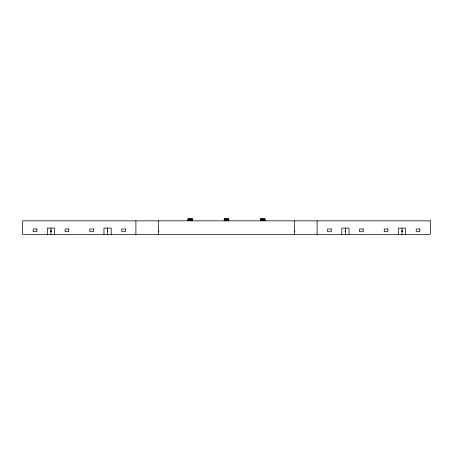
<?xml version="1.0" encoding="UTF-8"?>
<svg xmlns="http://www.w3.org/2000/svg" width="453" height="453" viewBox="0 0 453 453"><rect width="100%" height="100%" fill="white"/><g stroke="black" fill="none" stroke-linecap="round" stroke-linejoin="round"><path stroke-width="0.68" d="M187.995 219.139L192.525 219.139M224.235 219.139L228.765 219.139M260.475 219.139L265.005 219.139M187.995 219.705L192.525 219.705M224.235 219.705L228.765 219.705M260.475 219.705L265.005 219.705M187.995 220.271L192.525 220.271M224.235 220.271L228.765 220.271M260.475 220.271L265.005 220.271M158.55 230.917L158.55 231.596M294.45 230.917L294.45 231.596M158.55 231.03L158.55 231.483M294.45 231.03L294.45 231.483M405.661 234.428L405.661 228.086L398.414 228.086L398.414 234.428M402.038 228.086L402.038 234.428M349.036 234.428L349.036 228.086L341.789 228.086L341.789 234.428M345.413 228.086L345.413 234.428M317.1 220.838L317.1 234.428M294.45 220.838L294.45 234.428M265.005 220.838L265.005 218.573L260.475 218.573L260.475 220.838M228.765 220.838L228.765 218.573L224.235 218.573L224.235 220.838M192.525 220.838L192.525 218.573L187.995 218.573L187.995 220.838M158.55 220.838L158.55 234.428M135.9 220.838L135.9 234.428M111.212 234.428L111.212 228.086L103.963 228.086L103.963 234.428M107.588 228.086L107.588 234.428M54.587 234.428L54.587 228.086L47.338 228.086L47.338 234.428M50.963 228.086L50.963 234.428M430.35 220.838L22.65 220.838L22.65 234.428L430.35 234.428L430.35 220.838M36.806 228.992L33.182 228.992L33.182 231.71L36.806 231.71L36.806 228.992M68.743 228.992L65.119 228.992L65.119 231.71L68.743 231.71L68.743 228.992M93.431 228.992L89.807 228.992L89.807 231.71L93.431 231.71L93.431 228.992M125.368 228.992L121.744 228.992L121.744 231.71L125.368 231.71L125.368 228.992M331.256 228.992L327.632 228.992L327.632 231.71L331.256 231.71L331.256 228.992M363.193 228.992L359.569 228.992L359.569 231.71L363.193 231.71L363.193 228.992M387.881 228.992L384.257 228.992L384.257 231.71L387.881 231.71L387.881 228.992M419.818 228.992L416.194 228.992L416.194 231.71L419.818 231.71L419.818 228.992M50.889 230.917L50.736 231.596L50.889 230.917M51.189 230.917L51.036 231.596L51.189 230.917M107.514 230.917L107.361 231.596L107.514 230.917M107.814 230.917L107.661 231.596L107.814 230.917M345.339 230.917L345.186 231.596L345.339 230.917M345.639 230.917L345.486 231.596L345.639 230.917M401.964 230.917L401.811 231.596L401.964 230.917M402.264 230.917L402.111 231.596L402.264 230.917"/></g></svg>
